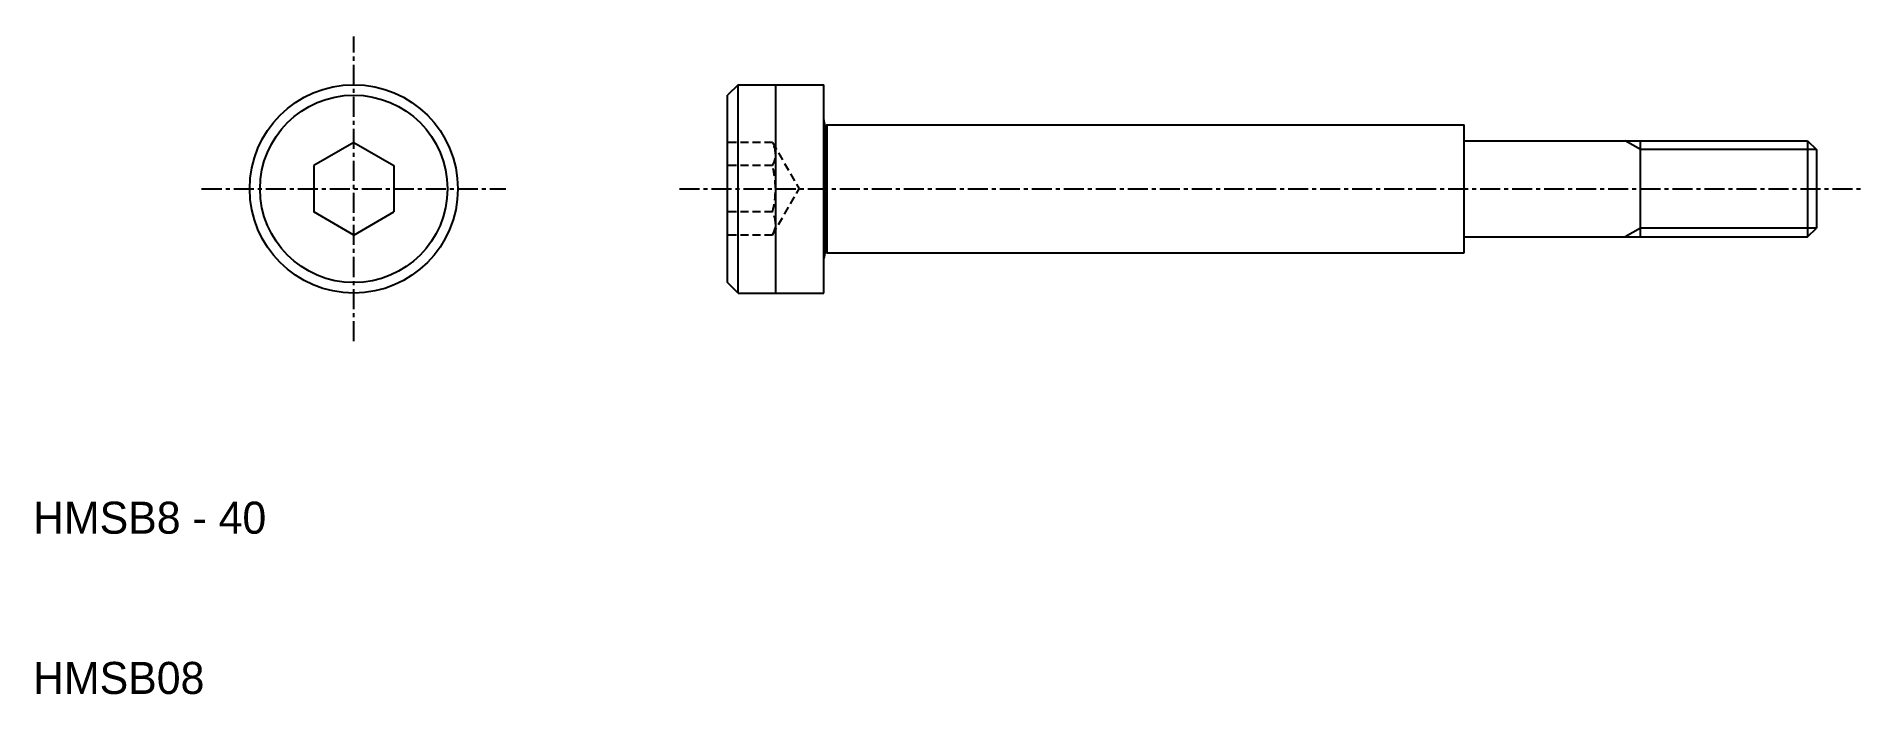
# Model space of a CAD drawing. Extents: x 10 to 124, y 10 to 51.
import ezdxf

# ---------------------------------------------------------------- set-up
doc = ezdxf.new("R2010")
doc.units = 0
doc.linetypes.add('CENTER', pattern=[2, 1.25, -0.25, 0.25, -0.25])
doc.linetypes.add('DASHED', pattern=[0.75, 0.5, -0.25])
doc.layers.get('0').update_dxf_attribs({"linetype": 'CONTINUOUS'})
doc.layers.add('CENTER', color=1, linetype='CENTER')

msp = doc.modelspace()

# ---------------------------------------------------------------- linework, layer by layer
at = {"color": 7, "linetype": 'CONTINUOUS'}
for p, q in [((54.03, 48.02), (53.38, 47.37)), ((54.03, 48.02), (59.38, 48.02)), ((54.03, 35.02), (54.03, 48.02)), ((56.38, 35.02), (56.38, 48.02)), ((59.38, 45.87), (59.38, 48.02)), ((53.38, 35.67), (53.38, 47.37)), ((59.38, 37.17), (59.38, 45.87)), ((59.48, 45.42), (59.38, 45.87)), ((59.58, 45.52), (59.48, 45.42)), ((59.48, 45.42), (59.48, 37.62)), ((59.58, 45.52), (99.38, 45.52)), ((59.58, 45.52), (59.58, 37.52)), ((99.38, 44.52), (99.38, 45.52)), ((99.38, 44.52), (120.83, 44.52)), ((99.38, 38.52), (99.38, 44.52)), ((110.38, 38.52), (110.38, 44.52)), ((120.83, 44.52), (120.83, 38.52)), ((120.83, 44.52), (121.38, 43.98)), ((30.03, 44.41), (27.53, 42.97)), ((30.03, 44.41), (32.53, 42.97)), ((121.38, 43.98), (121.38, 39.06)), ((27.53, 42.97), (27.53, 40.08)), ((32.53, 42.97), (32.53, 40.08)), ((30.03, 38.64), (27.53, 40.08)), ((30.03, 38.64), (32.53, 40.08)), ((120.83, 38.52), (121.38, 39.06)), ((99.38, 38.52), (120.83, 38.52)), ((99.38, 37.52), (99.38, 38.52)), ((59.48, 37.62), (59.38, 37.17)), ((59.38, 35.02), (59.38, 37.17)), ((59.58, 37.52), (59.48, 37.62)), ((59.58, 37.52), (99.38, 37.52)), ((54.03, 35.02), (53.38, 35.67)), ((54.03, 35.02), (59.38, 35.02))]:
    msp.add_line(p, q, dxfattribs=at)
at = {"color": 3, "linetype": 'CONTINUOUS'}
for p, q in [((110.38, 43.98), (109.44, 44.52)), ((121.38, 43.98), (110.38, 43.98)), ((110.38, 39.06), (109.44, 38.52)), ((121.38, 39.06), (110.38, 39.06))]:
    msp.add_line(p, q, dxfattribs=at)
at = {"color": 3, "linetype": 'DASHED'}
for p, q in [((56.18, 44.41), (53.38, 44.41)), ((56.18, 44.41), (57.85, 41.52)), ((56.18, 42.97), (53.38, 42.97)), ((56.18, 38.64), (57.85, 41.52)), ((56.18, 40.08), (53.38, 40.08)), ((56.18, 38.64), (53.38, 38.64))]:
    msp.add_line(p, q, dxfattribs=at)
at = {"color": 7, "linetype": 'CONTINUOUS'}
for radius in [6.5, 5.85]:
    msp.add_circle((30.03, 41.52), radius, dxfattribs=at)
at = {"color": 3, "linetype": 'DASHED'}
for centre, radius, start, end in [((54.93, 43.69), 1.44, 330, 30), ((50.89, 41.52), 5.48, 344.7385, 15.2615), ((54.93, 39.36), 1.44, 330, 30)]:
    msp.add_arc(centre, radius, start, end, dxfattribs=at)
at = {"layer": 'CENTER', "color": 1, "linetype": 'CENTER'}
for p, q in [((30.03, 32.02), (30.03, 51.02)), ((20.53, 41.52), (39.53, 41.52)), ((50.38, 41.52), (124.38, 41.52))]:
    msp.add_line(p, q, dxfattribs=at)

# ---------------------------------------------------------------- texts
at = {"color": 7, "linetype": 'CONTINUOUS'}
for s, p in [('HMSB8 - 40', (10, 20)), ('HMSB08', (10, 10))]:
    msp.add_text(s, height=2, dxfattribs=at).set_placement(p)

doc.saveas('drawing.dxf')
